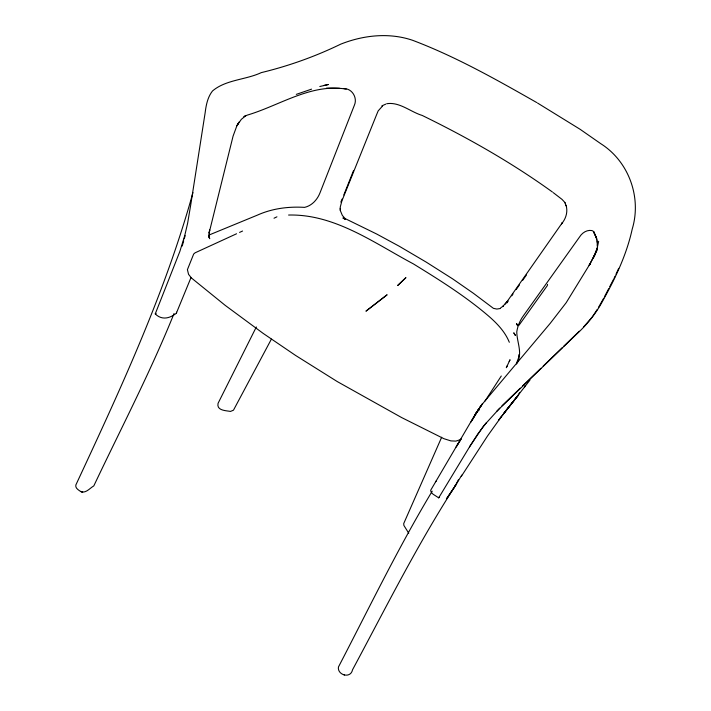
<?xml version="1.0" encoding="UTF-8"?>
<svg xmlns="http://www.w3.org/2000/svg" width="711" height="711" viewBox="0 0 711 711"><rect width="100%" height="100%" fill="white"/><g stroke="black" fill="none" stroke-linecap="round" stroke-linejoin="round"><path stroke-width="1.07" d="M597.222 246.122L597.231 240.86M518.675 356.753L518.817 354.709M461.795 475.117L455.067 486.208L458.382 479.836M547.55 284.373L547.337 285.591L518.986 325.265M486.333 422.761L477.961 433.719L469.962 446.17L438.705 497.842L432.963 494.127A6.061 3.182 31.9 0 1 430.697 490.235L475.028 414.717L481.045 405.634L550.278 323.274L566.187 302.708L590.637 262.901L589.241 265.221L596.511 251.339L598.644 241.313M596.511 251.339L597.551 247.464L595.356 253.667M182.203 246.05L183.678 240.86M184.265 238.789L185.153 235.67M192.957 192.583C164.801 294.025 120.123 389.859 75.828 485.035C75.144 488.226 78.512 489.959 80.619 491.497C85.702 493.878 89.933 488.039 93.808 485.897C120.897 428.626 150.341 372.333 174.044 313.524M516.515 364.014C523.216 353.714 516.915 342.631 516.764 331.859C517.679 326.056 519.91 320.528 523.385 315.791L579.661 236.843C582.238 232.684 586.975 229.635 591.979 230.56L594.129 231.786M516.684 362.761L518.612 357.766M176.532 312.173A5.768 2.8 21.5 0 1 175.661 313.782C168.916 318.786 161.397 320.057 155.247 313.906L179.856 251.445L184.691 235.794L187.615 223.29L190.841 204.181L205.15 112.729C206.11 105.104 207.612 97.185 212.491 90.99C225.751 79.623 245.846 79.89 261.284 72.62C288.764 65.972 315.275 56.498 340.685 44.171C363.383 35.141 389.193 32.324 412.629 40.305C455.964 56.702 496.5 79.659 536.672 102.517M343.804 194.992L353.518 170.622M596.893 248.886L593.018 258.6L594.965 254.511L589.241 265.221M176.39 313.098L190.921 277.761M340.845 202.111L342.115 199.053M441.664 437.238L403.706 523.598L403.884 525.447L408.745 533.214M614.171 278.161L615.068 276.197M615.975 274.242L618.677 268.367M509.227 361.499L510.027 359.748L506.321 367.711L507.165 365.916M256.333 326.953L218.055 403.341C216.393 410.647 225.858 410.558 230.488 411.429L233.466 410.194L271.398 339.12M603.728 298.176L598.413 307.525M604.723 296.265L608.705 288.639M609.7 286.737L613.673 279.112M594.716 254.991L594.965 254.511M519.608 392.579L518.141 395.352L498.767 419.97L529.944 380.118M438.705 497.842L439.105 497.149M472.033 420.343L481.045 405.634M470.966 422.067L478.272 409.847L475.028 414.717L482.547 403.67L475.028 414.717M432.217 491.185C397.982 548.119 369.098 608.083 338.454 666.98C337.058 674.943 350.647 679.201 352.549 669.744C385.877 607.629 417.473 544.395 455.742 485.115L446.41 498.989L455.28 485.915M456.027 447.166L461.012 439.122M456.729 445.984L461.03 439.087M524.549 387.14L525.047 385.682M597.32 309.374L592.174 317.088L583.695 326.82M461.297 476.406L487.55 435.95L501.335 416.726M485.018 401.031L501.282 376.003M469.509 446.855L483.578 425.96L499.753 408.15M506.987 302.868L508.178 301.1M500.624 307.872L503.246 306.085L502.73 306.512L507.219 301.42L562.463 222.516L561.512 223.885C565.894 218.819 568.116 211.798 566.027 205.266L566.214 205.843L564.881 202.831M511.751 295.812L513.031 294.007M516.222 289.475L519.412 284.951M522.603 280.418L526.433 274.988M478.61 410.798L478.992 410.3M505.077 304.166L507.281 301.348M579.314 331.193L563.841 346.15M496.616 411.42L576.488 334.268C587.295 324.412 596.493 312.884 603.266 299.9C615.708 277.566 626.747 254.209 632.212 229.102C641.837 197.391 628.791 161.361 600.706 143.64L580.105 129.295L537.516 103.024M501.993 405.785L520.23 388.206M522.612 385.913L540.849 368.325M543.231 366.032L562.259 347.679M382.589 105.992L378.172 110.889L376.537 114.835L341.911 200.884L340.24 207.105L340.347 210.563M435.479 481.667L436.27 481.063M460.408 439.647L455.867 441.113L450.898 440.9L443.913 438.696L401.608 417.553L337.316 381.603L295.616 355.464L263.212 333.423L225.289 305.437L191.472 278.019L188.557 274.348L187.411 269.647L193.685 254.014L195.072 252.823L236.567 233.768M274.019 218.215L276.926 216.828M239.563 232.408L242.567 231.039M381.869 105.868L385.744 104.144M155.247 313.906L156.144 313.578M296.291 94.376L311.542 89.151M208.51 235.243L257.364 215.14C272.251 208.456 288.426 206.403 304.592 207.372C311.836 205.71 317.222 199.791 319.906 193.072L354.389 105.201C357.669 97.958 352.185 88.448 343.964 88.626M319.817 86.511L328.331 84.511L323.505 85.551M500.34 308.503L496.838 309.054L493.416 308.343L473.339 293.243L452.578 278.836L426.253 262.137L399.244 246.237L376.75 234.061L345.173 218.615L342.346 215.424L340.32 210.563L340.187 208.403M386.713 103.717C399.582 101.682 410.469 111.894 422.201 115.44C467.447 137.561 511.511 162.49 552.385 191.988M288.586 215.042C334.712 213.86 374.395 243.171 413.34 263.87C439.807 280.143 466.309 296.745 489.843 317.142C497.798 324.207 505.308 332.268 509.316 342.284M326.465 88.137L339.591 88.324M346.177 89.106C311.009 83.24 279.476 105.619 247.25 115.12L243.909 116.631L245.739 115.777L241.322 119.359L236.887 125.749L239.003 122.123L236.71 126.22L233.066 136.165L209.043 233.235L209.656 229.902L208.901 236.95L208.865 235.634L209.718 238.7L208.767 236.843M343.884 674.686L344.417 675.032M553.238 192.628L562.01 199.373L565.396 203.008M593.783 232.337L596.138 237.287L597.4 242.798M596.609 238.194L594.138 232.684L597.044 239.358M518.141 395.352L504.046 412.975L518.195 395.352M405.821 277.734L397.662 285.502L405.821 277.734M386.971 294.887L366.085 311.062L386.971 294.887M82.627 492.092L80.619 491.425L82.627 492.092M345.066 219.175L343.075 218.037L345.066 219.175M515.395 335.432L513.866 332.952L515.395 335.432M517.635 325.665L516.595 323.674L517.635 325.665"/></g></svg>
